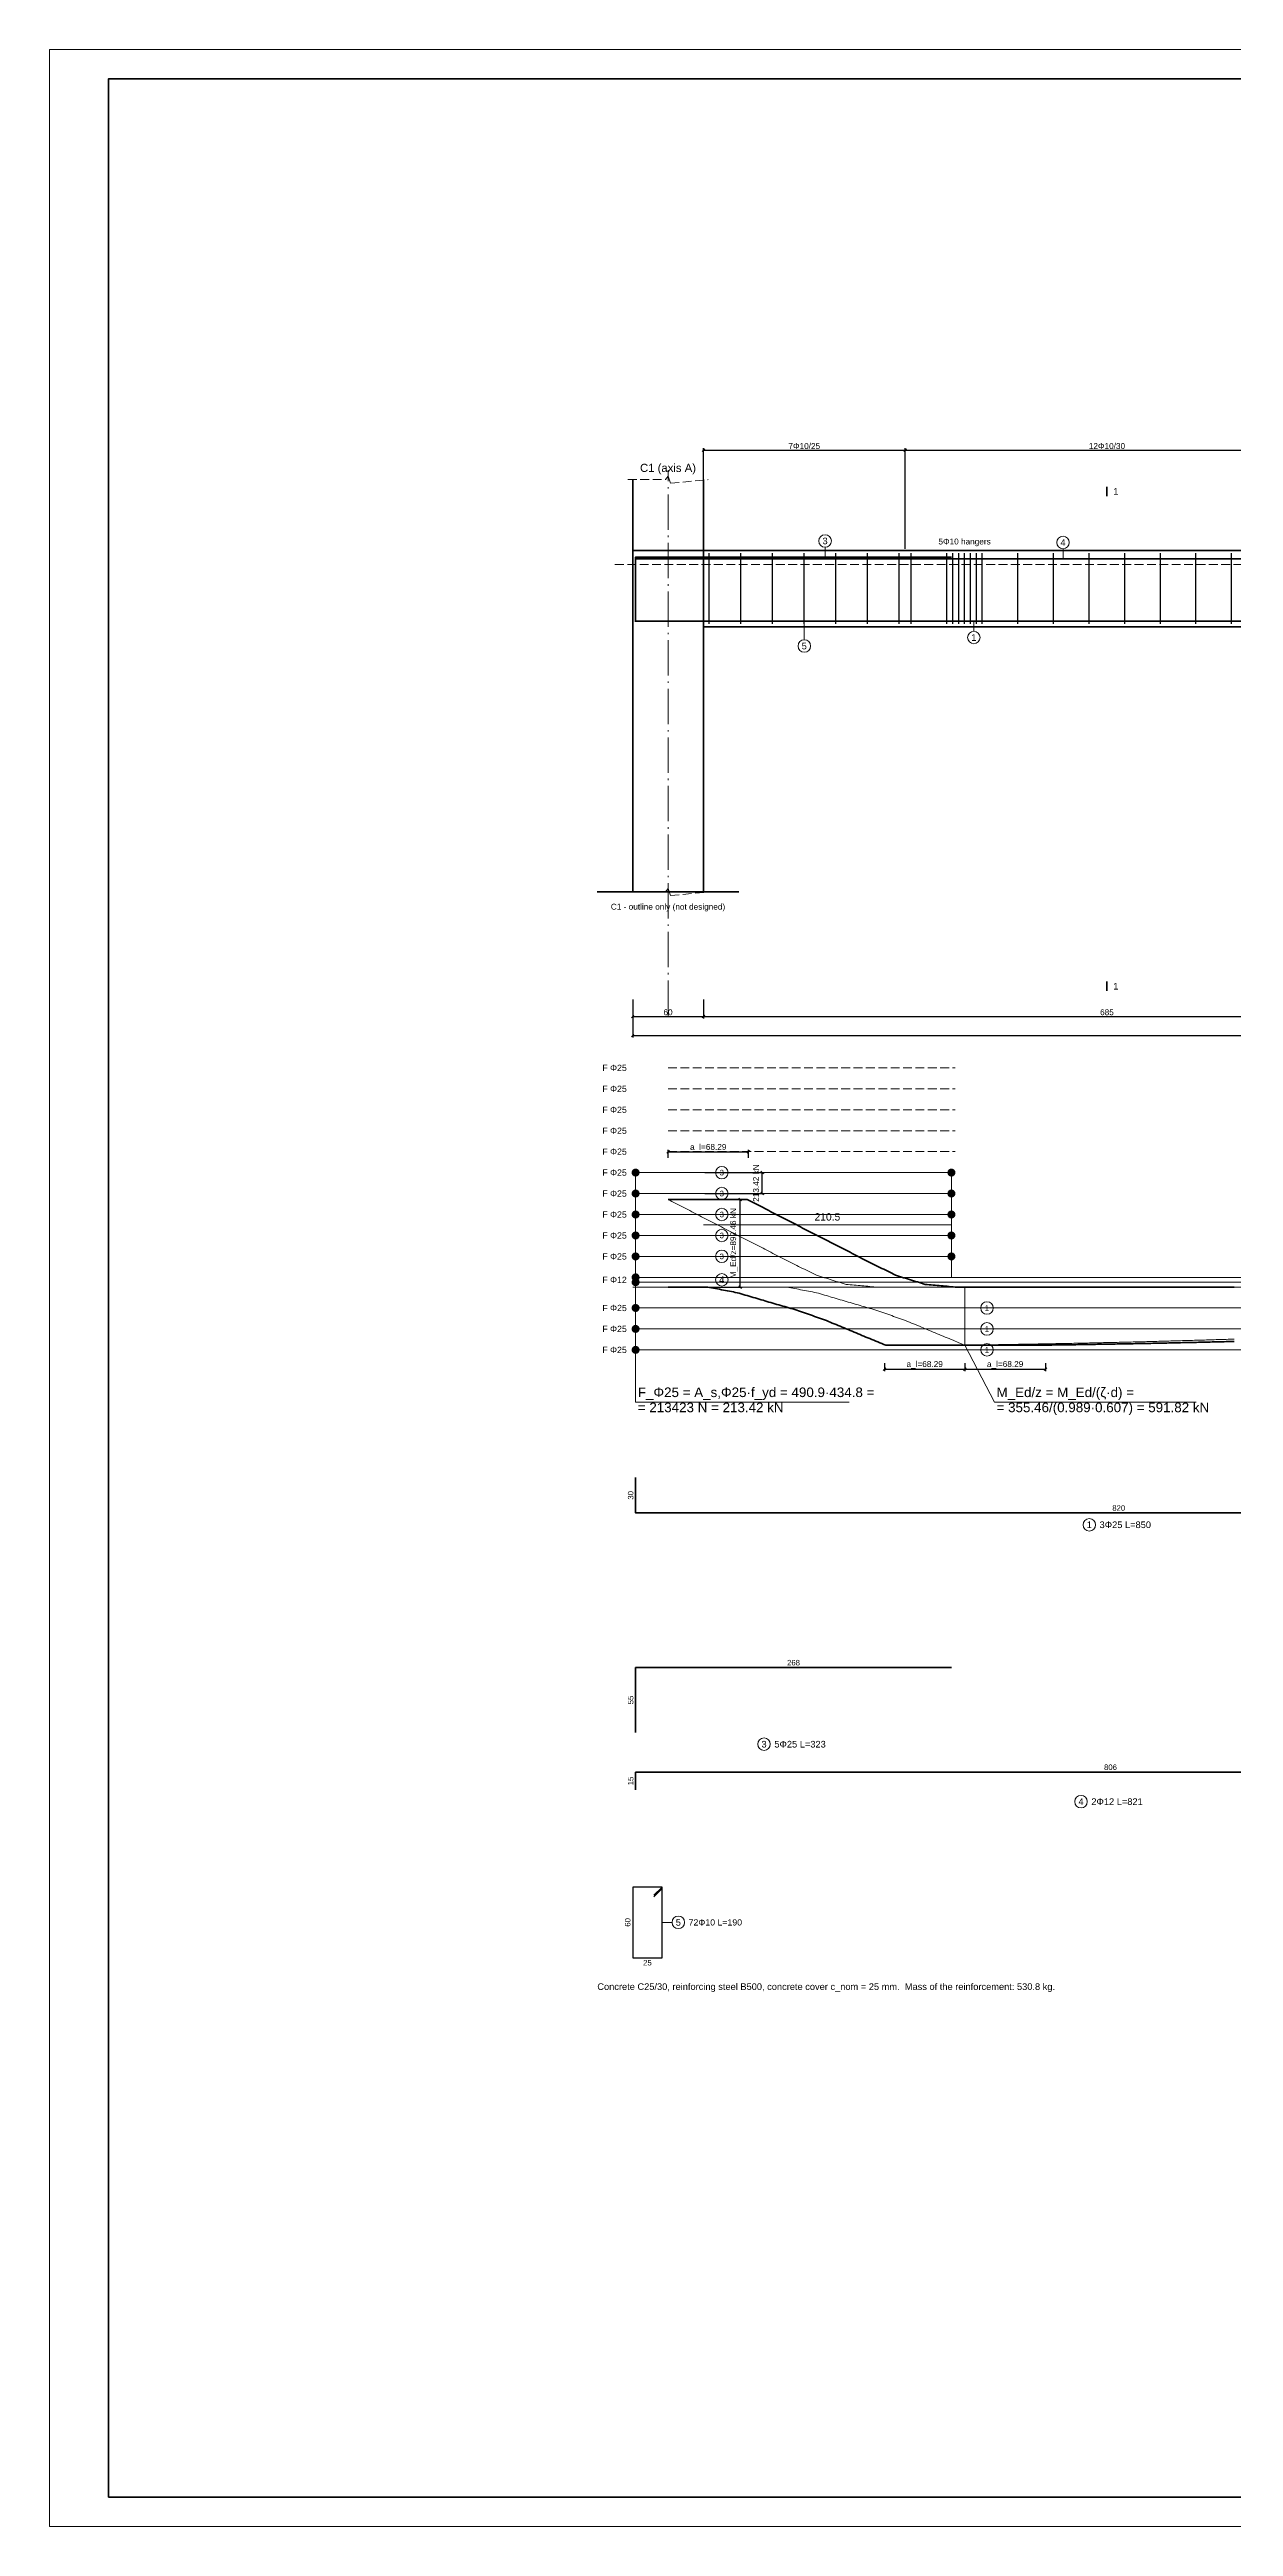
# Model space of a CAD drawing. Header units: centimetres. Extents: x -495 to 2478, y -1612 to 490.
# Drawn here: x -495 to 510, y -1612 to 490 of the extents above; entities that cross this region are included whole.
import ezdxf
from ezdxf.enums import TextEntityAlignment as Align

# ---------------------------------------------------------------- set-up
doc = ezdxf.new("R2010")
doc.units = ezdxf.units.CM
doc.linetypes.add('RC_AXIS', pattern=[41.25, 30, -5, 1.25, -5])
doc.linetypes.add('RC_DASHED', pattern=[10.5, 7.5, -3])
for name, color, linetype, lineweight in [('D-AXIS', 2, 'RC_AXIS', 13), ('D-BARS', 1, 'Continuous', 50), ('D-CONCRETE', 7, 'Continuous', 35), ('D-DIM', 3, 'Continuous', 18), ('D-HIDDEN', 8, 'RC_DASHED', 13), ('D-LINKS', 5, 'Continuous', 25), ('D-TEXT', 7, 'Continuous', 18), ('SHEET', 7, 'Continuous', 35)]:
    doc.layers.add(name, color=color, linetype=linetype, lineweight=lineweight)
doc.styles.add('RC_TEXT', font='arial.ttf')
doc.dimstyles.new('RC_D25', dxfattribs={"dimtxt": 5, "dimasz": 2.25, "dimexe": 1.75, "dimexo": 1.25, "dimgap": 1, "dimtad": 1, "dimdec": 1, "dimdsep": 46, "dimtxsty": 'RC_TEXT', "dimblk": 'OBLIQUE', "dimcen": 2.5, "dimclrd": 3, "dimclre": 3, "dimclrt": 3, "dimazin": 3, "dimtfac": 1, "dimtmove": 2, "dimatfit": 3})

# ---------------------------------------------------------------- blocks, each defined once
blk = doc.blocks.new('_OBLIQUE')
at = {"color": 0, "linetype": 'BYBLOCK'}
blk.add_line((-0.5, -0.5), (0.5, 0.5), dxfattribs=at)

msp = doc.modelspace()

# ---------------------------------------------------------------- hatches: boundary and pattern name
at = {"layer": 'D-TEXT'}
h = msp.add_hatch(color=7, dxfattribs=at)
h.dxf.hatch_style = 1
edge = h.paths.add_edge_path()
edge.add_arc((2.5, -463.19), 3.44, 0, 360)
h = msp.add_hatch(color=7, dxfattribs=at)
h.dxf.hatch_style = 1
edge = h.paths.add_edge_path()
edge.add_arc((270.5, -463.19), 3.44, 0, 360)
h = msp.add_hatch(color=7, dxfattribs=at)
h.dxf.hatch_style = 1
edge = h.paths.add_edge_path()
edge.add_arc((2.5, -480.97), 3.44, 0, 360)
h = msp.add_hatch(color=7, dxfattribs=at)
h.dxf.hatch_style = 1
edge = h.paths.add_edge_path()
edge.add_arc((270.5, -480.97), 3.44, 0, 360)
h = msp.add_hatch(color=7, dxfattribs=at)
h.dxf.hatch_style = 1
edge = h.paths.add_edge_path()
edge.add_arc((2.5, -498.76), 3.44, 0, 360)
h = msp.add_hatch(color=7, dxfattribs=at)
h.dxf.hatch_style = 1
edge = h.paths.add_edge_path()
edge.add_arc((270.5, -498.76), 3.44, 0, 360)
h = msp.add_hatch(color=7, dxfattribs=at)
h.dxf.hatch_style = 1
edge = h.paths.add_edge_path()
edge.add_arc((2.5, -516.54), 3.44, 0, 360)
h = msp.add_hatch(color=7, dxfattribs=at)
h.dxf.hatch_style = 1
edge = h.paths.add_edge_path()
edge.add_arc((270.5, -516.54), 3.44, 0, 360)
h = msp.add_hatch(color=7, dxfattribs=at)
h.dxf.hatch_style = 1
edge = h.paths.add_edge_path()
edge.add_arc((2.5, -534.33), 3.44, 0, 360)
h = msp.add_hatch(color=7, dxfattribs=at)
h.dxf.hatch_style = 1
edge = h.paths.add_edge_path()
edge.add_arc((270.5, -534.33), 3.44, 0, 360)
h = msp.add_hatch(color=7, dxfattribs=at)
h.dxf.hatch_style = 1
edge = h.paths.add_edge_path()
edge.add_arc((2.5, -552.11), 3.44, 0, 360)
h = msp.add_hatch(color=7, dxfattribs=at)
h.dxf.hatch_style = 1
edge = h.paths.add_edge_path()
edge.add_arc((2.5, -556.21), 3.44, 0, 360)
h = msp.add_hatch(color=7, dxfattribs=at)
h.dxf.hatch_style = 1
edge = h.paths.add_edge_path()
edge.add_arc((2.5, -578.1), 3.44, 0, 360)
h = msp.add_hatch(color=7, dxfattribs=at)
h.dxf.hatch_style = 1
edge = h.paths.add_edge_path()
edge.add_arc((2.5, -595.88), 3.44, 0, 360)
h = msp.add_hatch(color=7, dxfattribs=at)
h.dxf.hatch_style = 1
edge = h.paths.add_edge_path()
edge.add_arc((2.5, -613.67), 3.44, 0, 360)

# ---------------------------------------------------------------- linework, layer by layer
at = {"layer": 'D-AXIS'}
msp.add_line((30, -330), (30, 133), dxfattribs=at)
at = {"layer": 'D-BARS'}
for points in [[(2.5, 4.25), (2.5, 59.25), (270.5, 59.25)], [(2.5, 42.9), (2.5, 57.9), (808.5, 57.9)], [(2.5, 34.75), (2.5, 4.75), (822.5, 4.75)], [(2.5, -722.13), (2.5, -752.13), (822.5, -752.13)], [(2.5, -938.38), (2.5, -883.38), (270.5, -883.38)], [(2.5, -987.13), (2.5, -972.13), (808.5, -972.13)]]:
    msp.add_lwpolyline(points, dxfattribs=at)
at = {"layer": 'D-CONCRETE'}
for p, q in [((0, -225), (0, 125)), ((60, -225), (60, 125)), ((402.5, 111), (402.5, 119)), ((0, 65), (1570, 65)), ((60, 0), (745, 0)), ((-30, -225), (90, -225)), ((402.5, -309), (402.5, -301))]:
    msp.add_line(p, q, dxfattribs=at)
for points in [[(30, -485.94), (31.68, -485.94), (33.36, -485.94), (35.04, -485.94), (36.72, -485.94), (38.4, -485.94), (40.08, -485.94), (41.76, -485.94), (43.44, -485.94), (45.12, -485.94), (46.8, -485.94), (48.48, -485.94), (50.16, -485.94), (51.84, -485.94), (53.52, -485.94), (55.19, -485.94), (56.87, -485.94), (58.55, -485.94), (60.23, -485.94), (61.91, -485.94), (63.59, -485.94), (65.27, -485.94), (66.95, -485.94), (68.63, -485.94), (70.31, -485.94), (71.99, -485.94), (73.67, -485.94), (75.35, -485.94), (77.03, -485.94), (78.71, -485.94), (80.39, -485.94), (82.07, -485.94), (83.75, -485.94), (85.43, -485.94), (87.11, -485.94), (88.79, -485.94), (90.47, -485.94), (92.15, -485.94), (93.83, -485.94), (95.51, -485.94), (97.19, -485.94), (98.87, -486.81), (100.55, -487.68), (102.22, -488.55), (103.9, -489.42), (105.58, -490.28), (107.26, -491.15), (108.94, -492.02), (110.62, -492.89), (112.3, -493.76), (113.98, -494.63), (115.66, -495.5), (117.34, -496.37), (119.02, -497.24), (120.7, -498.11), (122.38, -498.98), (124.06, -499.84), (125.74, -500.71), (127.42, -501.57), (129.1, -502.44), (130.78, -503.3), (132.46, -504.17), (134.14, -505.03), (135.82, -505.9), (137.5, -506.76), (139.18, -507.63), (140.86, -508.49), (142.54, -509.36), (144.22, -510.22), (145.9, -511.09), (147.58, -511.95), (149.25, -512.82), (150.93, -513.68), (152.61, -514.54), (154.29, -515.4), (155.97, -516.26), (157.65, -517.12), (159.33, -517.98), (161.01, -518.84), (162.69, -519.7), (164.37, -520.57), (166.05, -521.43), (167.73, -522.29), (169.41, -523.15), (171.09, -524.01), (172.77, -524.87), (174.45, -525.73), (176.13, -526.58), (177.81, -527.44), (179.49, -528.3), (181.17, -529.15), (182.85, -530.01), (184.53, -530.86), (186.21, -531.72), (187.89, -532.58), (189.57, -533.43), (191.25, -534.29), (192.93, -535.15), (194.61, -536), (196.28, -536.86), (197.96, -537.71), (199.64, -538.56), (201.32, -539.4), (203, -540.24), (204.68, -541.09), (206.36, -541.93), (208.04, -542.77), (209.72, -543.61), (211.4, -544.46), (213.08, -545.3), (214.76, -546.14), (216.44, -546.99), (218.12, -547.83), (219.8, -548.67), (221.48, -549.51), (223.16, -550.33), (224.84, -550.85), (226.52, -551.36), (228.2, -551.88), (229.88, -552.4), (231.56, -552.92), (233.24, -553.44), (234.92, -553.95), (236.6, -554.47), (238.28, -554.99), (239.96, -555.51), (241.64, -556.02), (243.31, -556.54), (244.99, -557.06), (246.67, -557.58), (248.35, -558.06), (250.03, -558.21), (251.71, -558.36), (253.39, -558.51), (255.07, -558.66), (256.75, -558.81), (258.43, -558.97), (260.11, -559.12), (261.79, -559.27), (263.47, -559.42), (265.15, -559.57), (266.83, -559.72), (268.51, -559.87), (270.19, -560.02), (271.87, -560.18), (273.55, -560.31), (275.23, -560.31), (276.91, -560.31), (278.59, -560.31), (280.27, -560.31), (281.95, -560.31), (283.63, -560.31), (285.31, -560.31), (286.99, -560.31), (288.67, -560.31), (290.34, -560.31), (292.02, -560.31), (293.7, -560.31), (295.38, -560.31), (297.06, -560.31), (298.74, -560.31), (300.42, -560.31), (302.1, -560.31), (303.78, -560.31), (305.46, -560.31), (307.14, -560.31), (308.82, -560.31), (310.5, -560.31), (312.18, -560.31), (313.86, -560.31), (315.54, -560.31), (317.22, -560.31), (318.9, -560.31), (320.58, -560.31), (322.26, -560.31), (323.94, -560.31), (325.62, -560.31), (327.3, -560.31), (328.98, -560.31), (330.66, -560.31), (332.34, -560.31), (334.02, -560.31), (335.7, -560.31), (337.37, -560.31), (339.05, -560.31), (340.73, -560.31), (342.41, -560.31), (344.09, -560.31), (345.77, -560.31), (347.45, -560.31), (349.13, -560.31), (350.81, -560.31), (352.49, -560.31), (354.17, -560.31), (355.85, -560.31), (357.53, -560.31), (359.21, -560.31), (360.89, -560.31), (362.57, -560.31), (364.25, -560.31), (365.93, -560.31), (367.61, -560.31), (369.29, -560.31), (370.97, -560.31), (372.65, -560.31), (374.33, -560.31), (376.01, -560.31), (377.69, -560.31), (379.37, -560.31), (381.05, -560.31), (382.73, -560.31), (384.4, -560.31), (386.08, -560.31), (387.76, -560.31), (389.44, -560.31), (391.12, -560.31), (392.8, -560.31), (394.48, -560.31), (396.16, -560.31), (397.84, -560.31), (399.52, -560.31), (401.2, -560.31), (402.88, -560.31), (404.56, -560.31), (406.24, -560.31), (407.92, -560.31), (409.6, -560.31), (411.28, -560.31), (412.96, -560.31), (414.64, -560.31), (416.32, -560.31), (418, -560.31), (419.68, -560.31), (421.36, -560.31), (423.04, -560.31), (424.72, -560.31), (426.4, -560.31), (428.08, -560.31), (429.76, -560.31), (431.43, -560.31), (433.11, -560.31), (434.79, -560.31), (436.47, -560.31), (438.15, -560.31), (439.83, -560.31), (441.51, -560.31), (443.19, -560.31), (444.87, -560.31), (446.55, -560.31), (448.23, -560.31), (449.91, -560.31), (451.59, -560.31), (453.27, -560.31), (454.95, -560.31), (456.63, -560.31), (458.31, -560.31), (459.99, -560.31), (461.67, -560.31), (463.35, -560.31), (465.03, -560.31), (466.71, -560.31), (468.39, -560.31), (470.07, -560.31), (471.75, -560.31), (473.43, -560.31), (475.11, -560.31), (476.79, -560.31), (478.46, -560.31), (480.14, -560.31), (481.82, -560.31), (483.5, -560.31), (485.18, -560.31), (486.86, -560.31), (488.54, -560.31), (490.22, -560.31), (491.9, -560.31), (493.58, -560.31), (495.26, -560.31), (496.94, -560.31), (498.62, -560.31), (500.3, -560.31), (501.98, -560.31), (503.66, -560.31), (505.34, -560.31), (507.02, -560.31), (508.7, -560.31), (510.38, -560.31)], [(30, -560.31), (31.68, -560.31), (33.36, -560.31), (35.04, -560.31), (36.72, -560.31), (38.4, -560.31), (40.08, -560.31), (41.76, -560.31), (43.44, -560.31), (45.12, -560.31), (46.8, -560.31), (48.48, -560.31), (50.16, -560.31), (51.84, -560.31), (53.52, -560.31), (55.19, -560.31), (56.87, -560.31), (58.55, -560.31), (60.23, -560.31), (61.91, -560.31), (63.59, -560.33), (65.27, -560.65), (66.95, -560.98), (68.63, -561.3), (70.31, -561.62), (71.99, -561.94), (73.67, -562.27), (75.35, -562.59), (77.03, -562.91), (78.71, -563.23), (80.39, -563.56), (82.07, -563.88), (83.75, -564.2), (85.43, -564.52), (87.11, -564.84), (88.79, -565.18), (90.47, -565.67), (92.15, -566.17), (93.83, -566.66), (95.51, -567.15), (97.19, -567.64), (98.87, -568.14), (100.55, -568.63), (102.22, -569.12), (103.9, -569.61), (105.58, -570.1), (107.26, -570.6), (108.94, -571.09), (110.62, -571.58), (112.3, -572.07), (113.98, -572.57), (115.66, -573.06), (117.34, -573.54), (119.02, -574.03), (120.7, -574.52), (122.38, -575.01), (124.06, -575.5), (125.74, -575.99), (127.42, -576.48), (129.1, -576.97), (130.78, -577.45), (132.46, -577.94), (134.14, -578.43), (135.82, -578.92), (137.5, -579.41), (139.18, -579.91), (140.86, -580.5), (142.54, -581.09), (144.22, -581.68), (145.9, -582.27), (147.58, -582.85), (149.25, -583.44), (150.93, -584.03), (152.61, -584.62), (154.29, -585.21), (155.97, -585.8), (157.65, -586.39), (159.33, -586.98), (161.01, -587.57), (162.69, -588.15), (164.37, -588.76), (166.05, -589.46), (167.73, -590.16), (169.41, -590.86), (171.09, -591.55), (172.77, -592.25), (174.45, -592.95), (176.13, -593.65), (177.81, -594.35), (179.49, -595.05), (181.17, -595.75), (182.85, -596.45), (184.53, -597.15), (186.21, -597.85), (187.89, -598.55), (189.57, -599.25), (191.25, -599.95), (192.93, -600.65), (194.61, -601.35), (196.28, -602.05), (197.96, -602.75), (199.64, -603.45), (201.32, -604.15), (203, -604.85), (204.68, -605.55), (206.36, -606.25), (208.04, -606.95), (209.72, -607.65), (211.4, -608.35), (213.08, -609.05), (214.76, -609.63), (216.44, -609.63), (218.12, -609.63), (219.8, -609.63), (221.48, -609.63), (223.16, -609.63), (224.84, -609.63), (226.52, -609.63), (228.2, -609.63), (229.88, -609.63), (231.56, -609.63), (233.24, -609.63), (234.92, -609.63), (236.6, -609.63), (238.28, -609.63), (239.96, -609.63), (241.64, -609.63), (243.31, -609.63), (244.99, -609.63), (246.67, -609.63), (248.35, -609.63), (250.03, -609.63), (251.71, -609.63), (253.39, -609.63), (255.07, -609.63), (256.75, -609.63), (258.43, -609.63), (260.11, -609.63), (261.79, -609.63), (263.47, -609.63), (265.15, -609.63), (266.83, -609.63), (268.51, -609.63), (270.19, -609.63), (271.87, -609.63), (273.55, -609.63), (275.23, -609.63), (276.91, -609.63), (278.59, -609.63), (280.27, -609.63), (281.95, -609.63), (283.63, -609.63), (285.31, -609.63), (286.99, -609.63), (288.67, -609.63), (290.34, -609.63), (292.02, -609.63), (293.7, -609.63), (295.38, -609.63), (297.06, -609.63), (298.74, -609.63), (300.42, -609.63), (302.1, -609.63), (303.78, -609.63), (305.46, -609.63), (307.14, -609.63), (308.82, -609.63), (310.5, -609.63), (312.18, -609.63), (313.86, -609.63), (315.54, -609.63), (317.22, -609.63), (318.9, -609.63), (320.58, -609.63), (322.26, -609.63), (323.94, -609.63), (325.62, -609.63), (327.3, -609.63), (328.98, -609.63), (330.66, -609.63), (332.34, -609.63), (334.02, -609.63), (335.7, -609.63), (337.37, -609.63), (339.05, -609.63), (340.73, -609.63), (342.41, -609.63), (344.09, -609.63), (345.77, -609.63), (347.45, -609.63), (349.13, -609.63), (350.81, -609.6), (352.49, -609.58), (354.17, -609.56), (355.85, -609.54), (357.53, -609.51), (359.21, -609.49), (360.89, -609.47), (362.57, -609.44), (364.25, -609.42), (365.93, -609.4), (367.61, -609.37), (369.29, -609.35), (370.97, -609.33), (372.65, -609.3), (374.33, -609.28), (376.01, -609.25), (377.69, -609.23), (379.37, -609.2), (381.05, -609.17), (382.73, -609.15), (384.4, -609.12), (386.08, -609.09), (387.76, -609.07), (389.44, -609.04), (391.12, -609.01), (392.8, -608.99), (394.48, -608.96), (396.16, -608.93), (397.84, -608.91), (399.52, -608.88), (401.2, -608.85), (402.88, -608.82), (404.56, -608.79), (406.24, -608.76), (407.92, -608.73), (409.6, -608.7), (411.28, -608.67), (412.96, -608.64), (414.64, -608.61), (416.32, -608.58), (418, -608.55), (419.68, -608.52), (421.36, -608.49), (423.04, -608.46), (424.72, -608.42), (426.4, -608.39), (428.08, -608.36), (429.76, -608.32), (431.43, -608.29), (433.11, -608.26), (434.79, -608.22), (436.47, -608.19), (438.15, -608.15), (439.83, -608.12), (441.51, -608.09), (443.19, -608.05), (444.87, -608.02), (446.55, -607.99), (448.23, -607.95), (449.91, -607.92), (451.59, -607.88), (453.27, -607.84), (454.95, -607.81), (456.63, -607.77), (458.31, -607.73), (459.99, -607.69), (461.67, -607.66), (463.35, -607.62), (465.03, -607.58), (466.71, -607.54), (468.39, -607.51), (470.07, -607.47), (471.75, -607.43), (473.43, -607.4), (475.11, -607.36), (476.79, -607.32), (478.46, -607.28), (480.14, -607.23), (481.82, -607.19), (483.5, -607.15), (485.18, -607.11), (486.86, -607.07), (488.54, -607.03), (490.22, -606.99), (491.9, -606.95), (493.58, -606.91), (495.26, -606.87), (496.94, -606.83), (498.62, -606.79), (500.3, -606.74), (501.98, -606.7), (503.66, -606.66), (505.34, -606.61), (507.02, -606.57), (508.7, -606.52), (510.38, -606.48)]]:
    msp.add_lwpolyline(points, dxfattribs=at)
at = {"layer": 'D-HIDDEN'}
for p, q in [((-15, 53), (1585, 53)), ((30, -374.26), (273.55, -374.26)), ((30, -392.05), (273.55, -392.05)), ((30, -409.83), (273.55, -409.83)), ((30, -427.62), (273.55, -427.62)), ((30, -445.4), (273.55, -445.4)), ((270.5, -463.19), (273.55, -463.19)), ((270.5, -480.97), (273.55, -480.97)), ((270.5, -498.76), (273.55, -498.76)), ((270.5, -516.54), (273.55, -516.54)), ((270.5, -534.33), (273.55, -534.33)), ((0, -578.1), (2.5, -578.1)), ((0, -595.88), (2.5, -595.88)), ((0, -613.67), (2.5, -613.67))]:
    msp.add_line(p, q, dxfattribs=at)
for points in [[(-4, 125), (28, 125), (30, 128), (32, 122), (64, 125)], [(-4, -225), (28, -225), (30, -222), (32, -228), (64, -225)]]:
    msp.add_lwpolyline(points, dxfattribs=at)
at = {"layer": 'D-LINKS'}
for p, q in [((65, 2.5), (65, 62.5)), ((91.88, 2.5), (91.88, 62.5)), ((118.75, 2.5), (118.75, 62.5)), ((145.62, 2.5), (145.62, 62.5)), ((172.5, 2.5), (172.5, 62.5)), ((199.38, 2.5), (199.38, 62.5)), ((226.25, 2.5), (226.25, 62.5)), ((236.25, 2.5), (236.25, 62.5)), ((266.48, 2.5), (266.48, 62.5)), ((271.67, 2.5), (271.67, 62.5)), ((276.67, 2.5), (276.67, 62.5)), ((281.67, 2.5), (281.67, 62.5)), ((286.67, 2.5), (286.67, 62.5)), ((291.67, 2.5), (291.67, 62.5)), ((296.7, 2.5), (296.7, 62.5)), ((326.93, 2.5), (326.93, 62.5)), ((357.16, 2.5), (357.16, 62.5)), ((387.39, 2.5), (387.39, 62.5)), ((417.61, 2.5), (417.61, 62.5)), ((447.84, 2.5), (447.84, 62.5)), ((478.07, 2.5), (478.07, 62.5)), ((508.3, 2.5), (508.3, 62.5)), ((25, -1069.63), (18, -1076.63)), ((25, -1070.83), (18, -1077.83))]:
    msp.add_line(p, q, dxfattribs=at)
msp.add_lwpolyline([(0, -1129.63), (25, -1129.63), (25, -1069.63), (0, -1069.63)], close=True, dxfattribs=at)
at = {"layer": 'D-TEXT'}
for p, q in [((163.3, 67.69), (163.3, 59.25)), ((365.2, 66.34), (365.2, 57.9)), ((145.62, -10.94), (145.62, 5.5)), ((289.5, -3.69), (289.5, 4.75)), ((2.5, -463.19), (270.5, -463.19)), ((2.5, -552.11), (2.5, -463.19)), ((2.5, -480.97), (270.5, -480.97)), ((270.5, -552.11), (270.5, -463.19)), ((2.5, -498.76), (270.5, -498.76)), ((2.5, -516.54), (270.5, -516.54)), ((60, -507.65), (270.5, -507.65)), ((2.5, -534.33), (270.5, -534.33)), ((0, -560.31), (1570, -560.31)), ((2.5, -552.11), (1567.5, -552.11)), ((2.5, -560.31), (2.5, -552.11)), ((2.5, -556.21), (1567.5, -556.21)), ((2.5, -560.31), (2.5, -613.67)), ((281.95, -560.31), (281.95, -609.63)), ((2.5, -578.1), (1567.5, -578.1)), ((2.5, -578.1), (2.5, -658.04)), ((2.5, -595.88), (1567.5, -595.88)), ((2.5, -613.67), (1567.5, -613.67)), ((2.5, -658.04), (183.85, -658.04)), ((33.44, -1099.63), (25, -1099.63))]:
    msp.add_line(p, q, dxfattribs=at)
for points in [[(30, -485.94), (31.68, -486.81), (33.36, -487.68), (35.04, -488.55), (36.72, -489.42), (38.4, -490.28), (40.08, -491.15), (41.76, -492.02), (43.44, -492.89), (45.12, -493.76), (46.8, -494.63), (48.48, -495.5), (50.16, -496.37), (51.84, -497.24), (53.52, -498.11), (55.19, -498.98), (56.87, -499.84), (58.55, -500.71), (60.23, -501.57), (61.91, -502.44), (63.59, -503.3), (65.27, -504.17), (66.95, -505.03), (68.63, -505.9), (70.31, -506.76), (71.99, -507.63), (73.67, -508.49), (75.35, -509.36), (77.03, -510.22), (78.71, -511.09), (80.39, -511.95), (82.07, -512.82), (83.75, -513.68), (85.43, -514.54), (87.11, -515.4), (88.79, -516.26), (90.47, -517.12), (92.15, -517.98), (93.83, -518.84), (95.51, -519.7), (97.19, -520.57), (98.87, -521.43), (100.55, -522.29), (102.22, -523.15), (103.9, -524.01), (105.58, -524.87), (107.26, -525.73), (108.94, -526.58), (110.62, -527.44), (112.3, -528.3), (113.98, -529.15), (115.66, -530.01), (117.34, -530.86), (119.02, -531.72), (120.7, -532.58), (122.38, -533.43), (124.06, -534.29), (125.74, -535.15), (127.42, -536), (129.1, -536.86), (130.78, -537.71), (132.46, -538.56), (134.14, -539.4), (135.82, -540.24), (137.5, -541.09), (139.18, -541.93), (140.86, -542.77), (142.54, -543.61), (144.22, -544.46), (145.9, -545.3), (147.58, -546.14), (149.25, -546.99), (150.93, -547.83), (152.61, -548.67), (154.29, -549.51), (155.97, -550.33), (157.65, -550.85), (159.33, -551.36), (161.01, -551.88), (162.69, -552.4), (164.37, -552.92), (166.05, -553.44), (167.73, -553.95), (169.41, -554.47), (171.09, -554.99), (172.77, -555.51), (174.45, -556.02), (176.13, -556.54), (177.81, -557.06), (179.49, -557.58), (181.17, -558.06), (182.85, -558.21), (184.53, -558.36), (186.21, -558.51), (187.89, -558.66), (189.57, -558.81), (191.25, -558.97), (192.93, -559.12), (194.61, -559.27), (196.28, -559.42), (197.96, -559.57), (199.64, -559.72), (201.32, -559.87), (203, -560.02), (204.68, -560.18), (206.36, -560.31), (208.04, -560.31), (209.72, -560.31), (211.4, -560.31), (213.08, -560.31), (214.76, -560.31), (216.44, -560.31), (218.12, -560.31), (219.8, -560.31), (221.48, -560.31), (223.16, -560.31), (224.84, -560.31), (226.52, -560.31), (228.2, -560.31), (229.88, -560.31), (231.56, -560.31), (233.24, -560.31), (234.92, -560.31), (236.6, -560.31), (238.28, -560.31), (239.96, -560.31), (241.64, -560.31), (243.31, -560.31), (244.99, -560.31), (246.67, -560.31), (248.35, -560.31), (250.03, -560.31), (251.71, -560.31), (253.39, -560.31), (255.07, -560.31), (256.75, -560.31), (258.43, -560.31), (260.11, -560.31), (261.79, -560.31), (263.47, -560.31), (265.15, -560.31), (266.83, -560.31), (268.51, -560.31), (270.19, -560.31), (271.87, -560.31), (273.55, -560.31), (275.23, -560.31), (276.91, -560.31), (278.59, -560.31), (280.27, -560.31), (281.95, -560.31), (283.63, -560.31), (285.31, -560.31), (286.99, -560.31), (288.67, -560.31), (290.34, -560.31), (292.02, -560.31), (293.7, -560.31), (295.38, -560.31), (297.06, -560.31), (298.74, -560.31), (300.42, -560.31), (302.1, -560.31), (303.78, -560.31), (305.46, -560.31), (307.14, -560.31), (308.82, -560.31), (310.5, -560.31), (312.18, -560.31), (313.86, -560.31), (315.54, -560.31), (317.22, -560.31), (318.9, -560.31), (320.58, -560.31), (322.26, -560.31), (323.94, -560.31), (325.62, -560.31), (327.3, -560.31), (328.98, -560.31), (330.66, -560.31), (332.34, -560.31), (334.02, -560.31), (335.7, -560.31), (337.37, -560.31), (339.05, -560.31), (340.73, -560.31), (342.41, -560.31), (344.09, -560.31), (345.77, -560.31), (347.45, -560.31), (349.13, -560.31), (350.81, -560.31), (352.49, -560.31), (354.17, -560.31), (355.85, -560.31), (357.53, -560.31), (359.21, -560.31), (360.89, -560.31), (362.57, -560.31), (364.25, -560.31), (365.93, -560.31), (367.61, -560.31), (369.29, -560.31), (370.97, -560.31), (372.65, -560.31), (374.33, -560.31), (376.01, -560.31), (377.69, -560.31), (379.37, -560.31), (381.05, -560.31), (382.73, -560.31), (384.4, -560.31), (386.08, -560.31), (387.76, -560.31), (389.44, -560.31), (391.12, -560.31), (392.8, -560.31), (394.48, -560.31), (396.16, -560.31), (397.84, -560.31), (399.52, -560.31), (401.2, -560.31), (402.88, -560.31), (404.56, -560.31), (406.24, -560.31), (407.92, -560.31), (409.6, -560.31), (411.28, -560.31), (412.96, -560.31), (414.64, -560.31), (416.32, -560.31), (418, -560.31), (419.68, -560.31), (421.36, -560.31), (423.04, -560.31), (424.72, -560.31), (426.4, -560.31), (428.08, -560.31), (429.76, -560.31), (431.43, -560.31), (433.11, -560.31), (434.79, -560.31), (436.47, -560.31), (438.15, -560.31), (439.83, -560.31), (441.51, -560.31), (443.19, -560.31), (444.87, -560.31), (446.55, -560.31), (448.23, -560.31), (449.91, -560.31), (451.59, -560.31), (453.27, -560.31), (454.95, -560.31), (456.63, -560.31), (458.31, -560.31), (459.99, -560.31), (461.67, -560.31), (463.35, -560.31), (465.03, -560.31), (466.71, -560.31), (468.39, -560.31), (470.07, -560.31), (471.75, -560.31), (473.43, -560.31), (475.11, -560.31), (476.79, -560.31), (478.46, -560.31), (480.14, -560.31), (481.82, -560.31), (483.5, -560.31), (485.18, -560.31), (486.86, -560.31), (488.54, -560.31), (490.22, -560.31), (491.9, -560.31), (493.58, -560.31), (495.26, -560.31), (496.94, -560.31), (498.62, -560.31), (500.3, -560.31), (501.98, -560.31), (503.66, -560.31), (505.34, -560.31), (507.02, -560.31), (508.7, -560.31), (510.38, -560.31)], [(30, -560.31), (31.68, -560.31), (33.36, -560.31), (35.04, -560.31), (36.72, -560.31), (38.4, -560.31), (40.08, -560.31), (41.76, -560.31), (43.44, -560.31), (45.12, -560.31), (46.8, -560.31), (48.48, -560.31), (50.16, -560.31), (51.84, -560.31), (53.52, -560.31), (55.19, -560.31), (56.87, -560.31), (58.55, -560.31), (60.23, -560.31), (61.91, -560.31), (63.59, -560.31), (65.27, -560.31), (66.95, -560.31), (68.63, -560.31), (70.31, -560.31), (71.99, -560.31), (73.67, -560.31), (75.35, -560.31), (77.03, -560.31), (78.71, -560.31), (80.39, -560.31), (82.07, -560.31), (83.75, -560.31), (85.43, -560.31), (87.11, -560.31), (88.79, -560.31), (90.47, -560.31), (92.15, -560.31), (93.83, -560.31), (95.51, -560.31), (97.19, -560.31), (98.87, -560.31), (100.55, -560.31), (102.22, -560.31), (103.9, -560.31), (105.58, -560.31), (107.26, -560.31), (108.94, -560.31), (110.62, -560.31), (112.3, -560.31), (113.98, -560.31), (115.66, -560.31), (117.34, -560.31), (119.02, -560.31), (120.7, -560.31), (122.38, -560.31), (124.06, -560.31), (125.74, -560.31), (127.42, -560.31), (129.1, -560.31), (130.78, -560.33), (132.46, -560.65), (134.14, -560.98), (135.82, -561.3), (137.5, -561.62), (139.18, -561.94), (140.86, -562.27), (142.54, -562.59), (144.22, -562.91), (145.9, -563.23), (147.58, -563.56), (149.25, -563.88), (150.93, -564.2), (152.61, -564.52), (154.29, -564.84), (155.97, -565.18), (157.65, -565.67), (159.33, -566.17), (161.01, -566.66), (162.69, -567.15), (164.37, -567.64), (166.05, -568.14), (167.73, -568.63), (169.41, -569.12), (171.09, -569.61), (172.77, -570.1), (174.45, -570.6), (176.13, -571.09), (177.81, -571.58), (179.49, -572.07), (181.17, -572.57), (182.85, -573.06), (184.53, -573.54), (186.21, -574.03), (187.89, -574.52), (189.57, -575.01), (191.25, -575.5), (192.93, -575.99), (194.61, -576.48), (196.28, -576.97), (197.96, -577.45), (199.64, -577.94), (201.32, -578.43), (203, -578.92), (204.68, -579.41), (206.36, -579.91), (208.04, -580.5), (209.72, -581.09), (211.4, -581.68), (213.08, -582.27), (214.76, -582.85), (216.44, -583.44), (218.12, -584.03), (219.8, -584.62), (221.48, -585.21), (223.16, -585.8), (224.84, -586.39), (226.52, -586.98), (228.2, -587.57), (229.88, -588.15), (231.56, -588.76), (233.24, -589.46), (234.92, -590.16), (236.6, -590.86), (238.28, -591.55), (239.96, -592.25), (241.64, -592.95), (243.31, -593.65), (244.99, -594.35), (246.67, -595.05), (248.35, -595.75), (250.03, -596.45), (251.71, -597.15), (253.39, -597.85), (255.07, -598.55), (256.75, -599.25), (258.43, -599.95), (260.11, -600.65), (261.79, -601.35), (263.47, -602.05), (265.15, -602.75), (266.83, -603.45), (268.51, -604.15), (270.19, -604.85), (271.87, -605.55), (273.55, -606.25), (275.23, -606.95), (276.91, -607.65), (278.59, -608.35), (280.27, -609.05), (281.95, -609.63), (283.63, -609.6), (285.31, -609.58), (286.99, -609.56), (288.67, -609.54), (290.34, -609.51), (292.02, -609.49), (293.7, -609.47), (295.38, -609.44), (297.06, -609.42), (298.74, -609.4), (300.42, -609.37), (302.1, -609.35), (303.78, -609.33), (305.46, -609.3), (307.14, -609.28), (308.82, -609.25), (310.5, -609.23), (312.18, -609.2), (313.86, -609.17), (315.54, -609.15), (317.22, -609.12), (318.9, -609.09), (320.58, -609.07), (322.26, -609.04), (323.94, -609.01), (325.62, -608.99), (327.3, -608.96), (328.98, -608.93), (330.66, -608.91), (332.34, -608.88), (334.02, -608.85), (335.7, -608.82), (337.37, -608.79), (339.05, -608.76), (340.73, -608.73), (342.41, -608.7), (344.09, -608.67), (345.77, -608.64), (347.45, -608.61), (349.13, -608.58), (350.81, -608.55), (352.49, -608.52), (354.17, -608.49), (355.85, -608.46), (357.53, -608.42), (359.21, -608.39), (360.89, -608.36), (362.57, -608.32), (364.25, -608.29), (365.93, -608.26), (367.61, -608.22), (369.29, -608.19), (370.97, -608.15), (372.65, -608.12), (374.33, -608.09), (376.01, -608.05), (377.69, -608.02), (379.37, -607.99), (381.05, -607.95), (382.73, -607.92), (384.4, -607.88), (386.08, -607.84), (387.76, -607.81), (389.44, -607.77), (391.12, -607.73), (392.8, -607.69), (394.48, -607.66), (396.16, -607.62), (397.84, -607.58), (399.52, -607.54), (401.2, -607.51), (402.88, -607.47), (404.56, -607.43), (406.24, -607.4), (407.92, -607.36), (409.6, -607.32), (411.28, -607.28), (412.96, -607.23), (414.64, -607.19), (416.32, -607.15), (418, -607.11), (419.68, -607.07), (421.36, -607.03), (423.04, -606.99), (424.72, -606.95), (426.4, -606.91), (428.08, -606.87), (429.76, -606.83), (431.43, -606.79), (433.11, -606.74), (434.79, -606.7), (436.47, -606.66), (438.15, -606.61), (439.83, -606.57), (441.51, -606.52), (443.19, -606.48), (444.87, -606.43), (446.55, -606.39), (448.23, -606.34), (449.91, -606.3), (451.59, -606.26), (453.27, -606.21), (454.95, -606.17), (456.63, -606.12), (458.31, -606.08), (459.99, -606.03), (461.67, -605.98), (463.35, -605.93), (465.03, -605.89), (466.71, -605.84), (468.39, -605.79), (470.07, -605.74), (471.75, -605.69), (473.43, -605.65), (475.11, -605.6), (476.79, -605.55), (478.46, -605.5), (480.14, -605.45), (481.82, -605.41), (483.5, -605.36), (485.18, -605.31), (486.86, -605.26), (488.54, -605.2), (490.22, -605.15), (491.9, -605.1), (493.58, -605.05), (495.26, -605), (496.94, -604.95), (498.62, -604.9), (500.3, -604.84), (501.98, -604.79), (503.66, -604.74), (505.34, -604.69), (507.02, -604.64), (508.7, -604.59), (510.38, -604.53)], [(281.95, -609.63), (306.95, -658.04), (478.22, -658.04)]]:
    msp.add_lwpolyline(points, dxfattribs=at)
for centre in [(163.3, 73), (365.2, 71.65), (145.62, -16.25), (289.5, -9), (75.62, -463.19), (75.62, -480.97), (75.62, -498.76), (75.62, -516.54), (75.62, -534.33), (75.62, -554.16), (300.7, -578.1), (300.7, -595.88), (300.7, -613.67), (387.5, -762.13), (111.5, -948.38), (380.5, -997.13), (38.75, -1099.63)]:
    msp.add_circle(centre, 5.31, dxfattribs=at)
at = {"layer": 'SHEET', "color": 7, "lineweight": 13}
msp.add_lwpolyline([(-494.87, -1612.4), (2477.63, -1612.4), (2477.63, 490.1), (-494.87, 490.1)], close=True, dxfattribs=at)
at = {"layer": 'SHEET', "color": 7, "lineweight": 50}
msp.add_lwpolyline([(-444.87, -1587.4), (2452.63, -1587.4), (2452.63, 465.1), (-444.87, 465.1)], close=True, dxfattribs=at)

# ---------------------------------------------------------------- texts
at = {"layer": 'D-TEXT', "style": 'RC_TEXT'}
for s, height, p in [('C1 (axis A)', 6.875, (30, 135)), ('1', 5.62, (410, 115)), ('3', 5.62, (163.3, 73)), ('5Φ10 hangers', 5, (281.67, 72.5)), ('4', 5.62, (365.2, 71.65)), ('5', 5.62, (145.62, -16.25)), ('1', 5.62, (289.5, -9)), ('C1 - outline only (not designed)', 5, (30, -237.5)), ('1', 5.62, (410, -305)), ('3', 4.68, (75.62, -463.19)), ('3', 4.68, (75.62, -480.97)), ('3', 4.68, (75.62, -498.76)), ('210.5', 6.25, (165.25, -500.78)), ('3', 4.68, (75.62, -516.54)), ('3', 4.68, (75.62, -534.33)), ('4', 5.62, (75.62, -554.16)), ('1', 4.68, (300.7, -578.1)), ('1', 4.68, (300.7, -595.88)), ('1', 4.68, (300.7, -613.67)), ('820', 4.688, (412.5, -747.92)), ('1', 5.62, (387.5, -762.13)), ('268', 4.688, (136.5, -879.17)), ('3', 5.62, (111.5, -948.38)), ('806', 4.688, (405.5, -967.92)), ('4', 5.62, (380.5, -997.13)), ('5', 5.62, (38.75, -1099.63)), ('25', 4.688, (12.5, -1133.85))]:
    msp.add_text(s, height=height, dxfattribs=at).set_placement(p, align=Align.MIDDLE_CENTER)
for s, p in [('F Φ25', (-5, -374.26)), ('F Φ25', (-5, -392.05)), ('F Φ25', (-5, -409.83)), ('F Φ25', (-5, -427.62)), ('F Φ25', (-5, -445.4)), ('F Φ25', (-5, -463.19)), ('F Φ25', (-5, -480.97)), ('F Φ25', (-5, -498.76)), ('F Φ25', (-5, -516.54)), ('F Φ25', (-5, -534.33)), ('F Φ12', (-5, -554.16)), ('F Φ25', (-5, -578.1)), ('F Φ25', (-5, -595.88)), ('F Φ25', (-5, -613.67))]:
    msp.add_text(s, height=5.312, dxfattribs=at).set_placement(p, align=Align.MIDDLE_RIGHT)
for s, p in [('F_Φ25 = A_s,Φ25·f_yd = 490.9·434.8 =', (4.38, -656.17)), ('M_Ed/z = M_Ed/(ζ·d) =', (308.82, -656.17)), ('= 213423 N = 213.42 kN', (4.38, -669.01)), ('= 355.46/(0.989·0.607) = 591.82 kN', (308.82, -669.01))]:
    msp.add_text(s, height=8.125, dxfattribs=at).set_placement(p, align=Align.BOTTOM_LEFT)
for s, rotation, p in [('30', -270, (-1.72, -737.13)), ('55', 90, (-1.72, -910.88)), ('15', 90, (-1.72, -979.63)), ('60', 90, (-4.22, -1099.63))]:
    msp.add_text(s, height=4.688, rotation=rotation, dxfattribs=at).set_placement(p, align=Align.MIDDLE_CENTER)
for s, height, p in [('3Φ25 L=850', 5.625, (396.25, -762.13)), ('5Φ25 L=323', 5.625, (120.25, -948.38)), ('2Φ12 L=821', 5.625, (389.25, -997.13)), ('72Φ10 L=190', 5.3125, (47.5, -1099.63)), ('Concrete C25/30, reinforcing steel B500, concrete cover c_nom = 25 mm.  Mass of the reinforcement: 530.8 kg.', 5.625, (-30, -1154.17))]:
    msp.add_text(s, height=height, dxfattribs=at).set_placement(p, align=Align.MIDDLE_LEFT)

# ---------------------------------------------------------------- dimensions: what is measured, and where the dimension line sits
at = {"layer": 'D-DIM'}
for base, p1, p2, text in [((60, 150), (60, 65), (231.25, 65), '7Φ10/25'), ((231.25, 150), (231.25, 65), (573.75, 65), '12Φ10/30'), ((30, -445.62), (30, -451.88), (98.29, -451.88), 'a_l=68.29'), ((213.66, -629.92), (213.66, -623.67), (281.95, -623.67), 'a_l=68.29'), ((281.95, -629.92), (281.95, -623.67), (350.23, -623.67), 'a_l=68.29')]:
    msp.add_linear_dim(base=base, p1=p1, p2=p2, text=text, dimstyle='RC_D25', dxfattribs=at).render()
for base, p1, p2 in [((0, -330.62), (0, -315), (60, -315)), ((0, -346.88), (0, -315), (1570, -315)), ((60, -330.62), (60, -315), (745, -315))]:
    msp.add_linear_dim(base=base, p1=p1, p2=p2, dimstyle='RC_D25', dxfattribs=at).render()
for base, p1, p2, text in [((110, -480.97), (60, -480.97), (60, -463.19), '213.42 kN'), ((91.25, -560.31), (30, -560.31), (30, -485.94), 'M_Ed/z=892.46 kN')]:
    msp.add_linear_dim(base=base, p1=p1, p2=p2, angle=90, text=text, dimstyle='RC_D25', dxfattribs=at).render()

doc.saveas('drawing.dxf')
